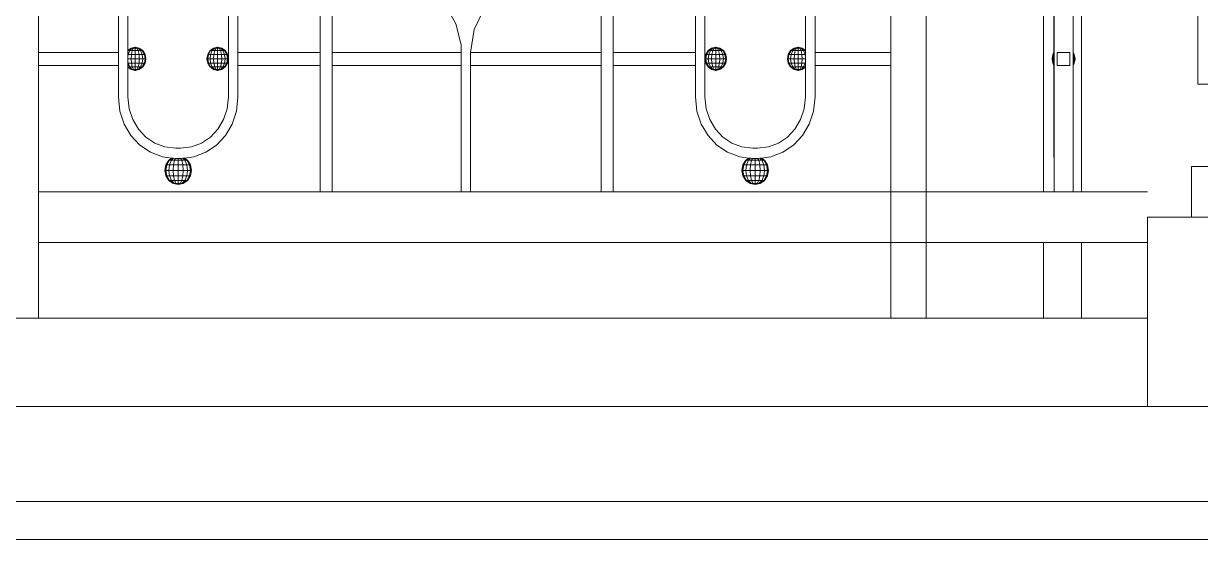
# Model space of a CAD drawing. Header units: millimetres. Extents: x 1832547 to 2001569, y -558009 to -417808.
# Drawn here: x 1953656 to 1954587, y -523749 to -523340 of the extents above; entities that cross this region are included whole.
import ezdxf

# ---------------------------------------------------------------- set-up
doc = ezdxf.new("R2010")
doc.units = ezdxf.units.MM
doc.header["$MEASUREMENT"] = 0
doc.linetypes.add('CENTER', pattern=[2, 1.25, -0.25, 0.25, -0.25])
for name, color, linetype, lineweight in [('CA.manh 08', 8, 'CONTINUOUS', 9), ('CA.thay 145', 145, 'CONTINUOUS', 18), ('CA.tim 67', 67, 'CENTER', 9), ('CA_manh 08', 8, 'CONTINUOUS', 9)]:
    doc.layers.add(name, color=color, linetype=linetype, lineweight=lineweight)

# ---------------------------------------------------------------- blocks, each defined once
blk = doc.blocks.new('f34t43')
at = {"layer": 'CA.manh 08'}
for p, q in [((1919634.85, -524832.65), (1919634.85, -525292.48)), ((1919784.85, -524832.65), (1919634.85, -524832.65)), ((1919634.85, -524832.65), (1919649.97, -524847.78)), ((1919769.85, -524847.65), (1919784.85, -524832.65)), ((1919784.85, -525292.48), (1919784.85, -524832.65)), ((1919649.97, -524847.78), (1919649.97, -525277.35)), ((1919769.73, -524847.78), (1919649.97, -524847.78)), ((1919769.73, -524847.78), (1919769.85, -524847.65)), ((1919769.73, -525277.35), (1919769.73, -524847.78)), ((1919769.85, -525277.48), (1919769.85, -524847.65)), ((1919634.85, -525292.48), (1919649.85, -525277.48)), ((1919649.85, -525277.48), (1919649.97, -525277.35)), ((1919649.85, -525277.48), (1919769.85, -525277.48)), ((1919649.97, -525277.35), (1919769.73, -525277.35)), ((1919769.85, -525277.48), (1919769.73, -525277.35)), ((1919784.85, -525292.48), (1919769.85, -525277.48)), ((1919634.85, -525292.48), (1919784.85, -525292.48))]:
    blk.add_line(p, q, dxfattribs=at)
at = {"layer": 'CA.thay 145'}
for p, q in [((1919494.85, -524712.65), (1919494.85, -524562.65)), ((1919914.85, -524562.65), (1919494.85, -524562.65)), ((1919914.85, -524712.65), (1919914.85, -524562.65)), ((1919494.85, -524712.65), (1919524.85, -524712.65)), ((1919524.85, -524752.65), (1919524.85, -524712.65)), ((1919524.85, -524712.65), (1919884.85, -524712.65)), ((1919884.85, -524752.65), (1919884.85, -524712.65)), ((1919884.85, -524712.65), (1919914.85, -524712.65)), ((1919524.85, -524752.65), (1919554.85, -524752.65)), ((1919554.85, -524752.65), (1919864.85, -524752.65)), ((1919554.85, -524817.65), (1919554.85, -524752.65)), ((1919864.85, -524817.65), (1919864.85, -524752.65)), ((1919864.85, -524752.65), (1919884.85, -524752.65)), ((1919544.85, -524817.65), (1919554.85, -524817.65)), ((1919544.85, -525307.48), (1919544.85, -524817.65)), ((1919554.85, -525307.48), (1919554.85, -524817.65)), ((1919619.85, -524817.65), (1919619.85, -525307.48)), ((1919799.85, -524817.65), (1919619.85, -524817.65)), ((1919799.85, -525307.48), (1919799.85, -524817.65)), ((1919874.85, -524817.65), (1919864.85, -524817.65)), ((1919864.85, -525307.48), (1919864.85, -524817.65)), ((1919874.85, -524817.65), (1919874.85, -525307.48)), ((1919544.85, -525307.48), (1919554.85, -525307.48)), ((1919554.85, -525372.65), (1919554.85, -525307.48)), ((1919619.85, -525307.48), (1919799.85, -525307.48)), ((1919864.85, -525372.65), (1919864.85, -525307.48)), ((1919874.85, -525307.48), (1919864.85, -525307.48)), ((1919554.85, -525372.65), (1919544.85, -525372.65)), ((1919544.85, -525412.65), (1919544.85, -525372.65)), ((1919554.85, -525372.65), (1919864.85, -525372.65)), ((1919879.85, -525372.65), (1919864.85, -525372.65)), ((1919879.85, -525412.65), (1919879.85, -525372.65)), ((1919544.85, -525412.65), (1919494.85, -525412.65)), ((1919494.85, -525562.65), (1919494.85, -525412.65)), ((1919544.85, -525412.65), (1919879.85, -525412.65)), ((1919914.85, -525412.65), (1919879.85, -525412.65)), ((1919914.85, -525562.65), (1919914.85, -525412.65)), ((1919494.85, -525562.65), (1919914.85, -525562.65))]:
    blk.add_line(p, q, dxfattribs=at)

msp = doc.modelspace()

# ---------------------------------------------------------------- linework, layer by layer
at = {"layer": 'CA.manh 08'}
for points in [[(1959499.03, -523718.59), (1948689.75, -523718.59)], [(1959469.03, -523748.68), (1948719.75, -523748.7)]]:
    msp.add_lwpolyline(points, dxfattribs=at)
at = {"layer": 'CA.thay 145'}
msp.add_lwpolyline([(1959414.03, -523643.6), (1948754.75, -523643.59)], dxfattribs=at)
at = {"layer": 'CA.tim 67', "ltscale": 500}
msp.add_lwpolyline([(1963746.8, -523643.59), (1949633.52, -523643.59)], dxfattribs=at)
at = {"layer": 'CA_manh 08'}
for p, q in [((1954369.86, -522700.23), (1954369.86, -523573.59)), ((1954462.75, -522740.23), (1954462.75, -523473.59)), ((1954492.75, -522740.23), (1954492.75, -523473.59)), ((1953667.69, -522851.16), (1953667.69, -523363.43)), ((1953730.93, -523363.43), (1953730.93, -522851.16)), ((1953738.5, -522851.77), (1953738.5, -523361.66)), ((1953817.95, -523368.32), (1953817.95, -522852.13)), ((1953825.52, -522851.16), (1953825.52, -523363.43)), ((1953890.68, -523363.43), (1953890.68, -522851.16)), ((1953900.14, -522851.16), (1953900.14, -523363.43)), ((1954112.76, -523363.43), (1954112.76, -522851.16)), ((1954122.22, -522851.16), (1954122.22, -523363.43)), ((1954187.38, -523363.43), (1954187.38, -522851.16)), ((1954194.95, -522852.13), (1954194.95, -523368.32)), ((1954274.4, -523361.66), (1954274.4, -522851.77)), ((1954281.97, -522850.39), (1954281.97, -523363.43)), ((1954341.93, -523363.43), (1954341.93, -522850.39)), ((1954470.92, -523363.64), (1954470.92, -522849.79)), ((1954471.16, -523363.28), (1954471.16, -522850.15)), ((1954486.16, -522849.92), (1954486.16, -523363.52)), ((1953989.78, -523325.88), (1953997.84, -523340.5)), ((1954012.4, -523344.98), (1954019.98, -523329.19)), ((1953997.84, -523340.5), (1954001.99, -523357.12)), ((1954009.56, -523363.29), (1954012.4, -523344.98)), ((1954001.99, -523357.12), (1954001.99, -523363.43)), ((1953730.93, -523363.43), (1953667.69, -523363.43)), ((1953667.69, -523373.59), (1953667.69, -523363.43)), ((1953730.93, -523363.43), (1953730.93, -523373.59)), ((1953738.5, -523361.66), (1953741, -523359.87)), ((1953738.5, -523361.85), (1953738.5, -523361.66)), ((1953738.69, -523361.85), (1953738.5, -523361.85)), ((1953738.5, -523362.19), (1953738.69, -523361.85)), ((1953738.5, -523362.19), (1953738.5, -523361.85)), ((1953738.5, -523363.43), (1953738.5, -523362.19)), ((1953739.18, -523363.43), (1953738.5, -523363.43)), ((1953738.5, -523364.82), (1953738.5, -523363.43)), ((1953738.69, -523364.82), (1953738.5, -523364.82)), ((1953738.5, -523366.29), (1953738.69, -523364.82)), ((1953738.5, -523366.29), (1953738.5, -523364.82)), ((1953738.5, -523368.32), (1953738.5, -523366.29)), ((1953738.69, -523361.85), (1953741.24, -523359.87)), ((1953740, -523361.85), (1953738.69, -523361.85)), ((1953738.69, -523364.82), (1953740, -523361.85)), ((1953741.24, -523364.82), (1953738.69, -523364.82)), ((1953740, -523361.85), (1953741.95, -523359.87)), ((1953741.95, -523361.85), (1953740, -523361.85)), ((1953741, -523359.87), (1953744.25, -523359.17)), ((1953741.24, -523359.87), (1953741, -523359.87)), ((1953741, -523368.32), (1953741.24, -523364.82)), ((1953741.24, -523359.87), (1953744.25, -523359.17)), ((1953741.95, -523359.87), (1953741.24, -523359.87)), ((1953741.24, -523364.82), (1953741.95, -523361.85)), ((1953744.25, -523364.82), (1953741.24, -523364.82)), ((1953741.95, -523359.87), (1953744.25, -523359.17)), ((1953743.01, -523359.87), (1953741.95, -523359.87)), ((1953741.95, -523361.85), (1953743.01, -523359.87)), ((1953744.25, -523361.85), (1953741.95, -523361.85)), ((1953743.01, -523359.87), (1953744.25, -523359.17)), ((1953744.25, -523359.87), (1953743.01, -523359.87)), ((1953744.25, -523359.17), (1953744.25, -523359.87)), ((1953745.5, -523359.87), (1953744.25, -523359.17)), ((1953747.51, -523359.87), (1953744.25, -523359.17)), ((1953747.26, -523359.87), (1953744.25, -523359.17)), ((1953746.56, -523359.87), (1953744.25, -523359.17)), ((1953744.25, -523359.87), (1953745.5, -523359.87)), ((1953744.25, -523359.87), (1953744.25, -523361.85)), ((1953746.56, -523361.85), (1953744.25, -523361.85)), ((1953744.25, -523361.85), (1953744.25, -523364.82)), ((1953747.26, -523364.82), (1953744.25, -523364.82)), ((1953744.25, -523364.82), (1953744.25, -523368.32)), ((1953746.56, -523359.87), (1953745.5, -523359.87)), ((1953746.56, -523361.85), (1953745.5, -523359.87)), ((1953747.26, -523359.87), (1953746.56, -523359.87)), ((1953748.51, -523361.85), (1953746.56, -523359.87)), ((1953748.51, -523361.85), (1953746.56, -523361.85)), ((1953747.26, -523364.82), (1953746.56, -523361.85)), ((1953747.51, -523359.87), (1953747.26, -523359.87)), ((1953749.81, -523361.85), (1953747.26, -523359.87)), ((1953749.81, -523364.82), (1953747.26, -523364.82)), ((1953747.51, -523368.32), (1953747.26, -523364.82)), ((1953750.27, -523361.85), (1953747.51, -523359.87)), ((1953749.81, -523361.85), (1953748.51, -523361.85)), ((1953749.81, -523364.82), (1953748.51, -523361.85)), ((1953749.81, -523361.85), (1953750.27, -523361.85)), ((1953751.52, -523364.82), (1953749.81, -523361.85)), ((1953751.52, -523364.82), (1953749.81, -523364.82)), ((1953750.27, -523368.32), (1953749.81, -523364.82)), ((1953752.12, -523364.82), (1953750.27, -523361.85)), ((1953752.12, -523364.82), (1953751.52, -523364.82)), ((1953752.12, -523368.32), (1953751.52, -523364.82)), ((1953752.77, -523368.32), (1953752.12, -523364.82)), ((1953800.93, -523368.32), (1953801.57, -523364.82)), ((1953801.57, -523364.82), (1953803.42, -523361.85)), ((1953802.17, -523364.82), (1953801.57, -523364.82)), ((1953801.57, -523368.32), (1953802.17, -523364.82)), ((1953802.17, -523364.82), (1953803.88, -523361.85)), ((1953803.88, -523364.82), (1953802.17, -523364.82)), ((1953803.42, -523361.85), (1953806.18, -523359.87)), ((1953803.88, -523361.85), (1953803.42, -523361.85)), ((1953803.42, -523368.32), (1953803.88, -523364.82)), ((1953803.88, -523361.85), (1953806.43, -523359.87)), ((1953805.18, -523361.85), (1953803.88, -523361.85)), ((1953803.88, -523364.82), (1953805.18, -523361.85)), ((1953806.43, -523364.82), (1953803.88, -523364.82)), ((1953805.18, -523361.85), (1953807.13, -523359.87)), ((1953807.13, -523361.85), (1953805.18, -523361.85)), ((1953806.18, -523359.87), (1953809.44, -523359.17)), ((1953806.43, -523359.87), (1953806.18, -523359.87)), ((1953806.18, -523368.32), (1953806.43, -523364.82)), ((1953806.43, -523359.87), (1953809.44, -523359.17)), ((1953807.13, -523359.87), (1953806.43, -523359.87)), ((1953806.43, -523364.82), (1953807.13, -523361.85)), ((1953809.44, -523364.82), (1953806.43, -523364.82)), ((1953807.13, -523359.87), (1953809.44, -523359.17)), ((1953808.19, -523359.87), (1953807.13, -523359.87)), ((1953807.13, -523361.85), (1953808.19, -523359.87)), ((1953809.44, -523361.85), (1953807.13, -523361.85)), ((1953808.19, -523359.87), (1953809.44, -523359.17)), ((1953809.44, -523359.87), (1953808.19, -523359.87)), ((1953809.44, -523359.17), (1953809.44, -523359.87)), ((1953810.68, -523359.87), (1953809.44, -523359.17)), ((1953812.7, -523359.87), (1953809.44, -523359.17)), ((1953812.45, -523359.87), (1953809.44, -523359.17)), ((1953811.74, -523359.87), (1953809.44, -523359.17)), ((1953809.44, -523359.87), (1953810.68, -523359.87)), ((1953809.44, -523359.87), (1953809.44, -523361.85)), ((1953811.74, -523361.85), (1953809.44, -523361.85)), ((1953809.44, -523361.85), (1953809.44, -523364.82)), ((1953812.45, -523364.82), (1953809.44, -523364.82)), ((1953809.44, -523364.82), (1953809.44, -523368.32)), ((1953811.74, -523359.87), (1953810.68, -523359.87)), ((1953811.74, -523361.85), (1953810.68, -523359.87)), ((1953812.45, -523359.87), (1953811.74, -523359.87)), ((1953813.69, -523361.85), (1953811.74, -523359.87)), ((1953813.69, -523361.85), (1953811.74, -523361.85)), ((1953812.45, -523364.82), (1953811.74, -523361.85)), ((1953812.7, -523359.87), (1953812.45, -523359.87)), ((1953815, -523361.85), (1953812.45, -523359.87)), ((1953815, -523364.82), (1953812.45, -523364.82)), ((1953812.7, -523368.32), (1953812.45, -523364.82)), ((1953815.46, -523361.85), (1953812.7, -523359.87)), ((1953815, -523361.85), (1953813.69, -523361.85)), ((1953815, -523364.82), (1953813.69, -523361.85)), ((1953815, -523361.85), (1953815.46, -523361.85)), ((1953816.7, -523364.82), (1953815, -523361.85)), ((1953816.7, -523364.82), (1953815, -523364.82)), ((1953815.46, -523368.32), (1953815, -523364.82)), ((1953817.3, -523364.82), (1953815.46, -523361.85)), ((1953817.3, -523364.82), (1953816.7, -523364.82)), ((1953817.3, -523368.32), (1953816.7, -523364.82)), ((1953817.95, -523368.32), (1953817.3, -523364.82)), ((1953890.68, -523363.43), (1953825.52, -523363.43)), ((1953825.52, -523363.43), (1953825.52, -523373.59)), ((1953890.68, -523363.43), (1953890.68, -523373.59)), ((1954001.99, -523363.43), (1953900.14, -523363.43)), ((1953900.14, -523373.59), (1953900.14, -523363.43)), ((1954001.99, -523363.43), (1954001.99, -523373.59)), ((1954009.56, -523363.29), (1954009.56, -523363.43)), ((1954112.76, -523363.43), (1954009.56, -523363.43)), ((1954009.56, -523373.59), (1954009.56, -523363.43)), ((1954112.76, -523373.59), (1954112.76, -523363.43)), ((1954187.38, -523363.43), (1954122.22, -523363.43)), ((1954122.22, -523363.43), (1954122.22, -523373.59)), ((1954187.38, -523373.59), (1954187.38, -523363.43)), ((1954194.95, -523368.32), (1954195.6, -523364.82)), ((1954195.6, -523364.82), (1954197.44, -523361.85)), ((1954195.6, -523364.82), (1954196.2, -523364.82)), ((1954195.6, -523368.32), (1954196.2, -523364.82)), ((1954196.2, -523364.82), (1954197.9, -523361.85)), ((1954196.2, -523364.82), (1954197.9, -523364.82)), ((1954197.44, -523361.85), (1954200.2, -523359.87)), ((1954197.44, -523361.85), (1954197.9, -523361.85)), ((1954197.44, -523368.32), (1954197.9, -523364.82)), ((1954197.9, -523361.85), (1954200.45, -523359.87)), ((1954197.9, -523361.85), (1954199.2, -523361.85)), ((1954197.9, -523364.82), (1954199.2, -523361.85)), ((1954197.9, -523364.82), (1954200.45, -523364.82)), ((1954199.2, -523361.85), (1954201.16, -523359.87)), ((1954199.2, -523361.85), (1954201.16, -523361.85)), ((1954200.2, -523359.87), (1954203.46, -523359.17)), ((1954200.45, -523359.87), (1954200.2, -523359.87)), ((1954200.2, -523368.32), (1954200.45, -523364.82)), ((1954200.45, -523359.87), (1954203.46, -523359.17)), ((1954200.45, -523359.87), (1954201.16, -523359.87)), ((1954200.45, -523364.82), (1954201.16, -523361.85)), ((1954200.45, -523364.82), (1954203.46, -523364.82)), ((1954201.16, -523359.87), (1954203.46, -523359.17)), ((1954201.16, -523359.87), (1954202.21, -523359.87)), ((1954201.16, -523361.85), (1954202.21, -523359.87)), ((1954201.16, -523361.85), (1954203.46, -523361.85)), ((1954202.21, -523359.87), (1954203.46, -523359.17)), ((1954202.21, -523359.87), (1954203.46, -523359.87)), ((1954203.46, -523359.17), (1954203.46, -523359.87)), ((1954204.71, -523359.87), (1954203.46, -523359.17)), ((1954205.76, -523359.87), (1954203.46, -523359.17)), ((1954206.47, -523359.87), (1954203.46, -523359.17)), ((1954206.72, -523359.87), (1954203.46, -523359.17)), ((1954203.46, -523359.87), (1954204.71, -523359.87)), ((1954203.46, -523359.87), (1954203.46, -523361.85)), ((1954203.46, -523361.85), (1954205.76, -523361.85)), ((1954203.46, -523361.85), (1954203.46, -523364.82)), ((1954203.46, -523364.82), (1954206.47, -523364.82)), ((1954203.46, -523364.82), (1954203.46, -523368.32)), ((1954204.71, -523359.87), (1954205.76, -523359.87)), ((1954205.76, -523361.85), (1954204.71, -523359.87)), ((1954205.76, -523359.87), (1954206.47, -523359.87)), ((1954207.72, -523361.85), (1954205.76, -523359.87)), ((1954205.76, -523361.85), (1954207.72, -523361.85)), ((1954206.47, -523364.82), (1954205.76, -523361.85)), ((1954206.47, -523359.87), (1954206.72, -523359.87)), ((1954209.02, -523361.85), (1954206.47, -523359.87)), ((1954206.47, -523364.82), (1954209.02, -523364.82)), ((1954206.72, -523368.32), (1954206.47, -523364.82)), ((1954209.48, -523361.85), (1954206.72, -523359.87)), ((1954207.72, -523361.85), (1954209.02, -523361.85)), ((1954209.02, -523364.82), (1954207.72, -523361.85)), ((1954209.02, -523361.85), (1954209.48, -523361.85)), ((1954210.73, -523364.82), (1954209.02, -523361.85)), ((1954209.02, -523364.82), (1954210.73, -523364.82)), ((1954209.48, -523368.32), (1954209.02, -523364.82)), ((1954211.33, -523364.82), (1954209.48, -523361.85)), ((1954210.73, -523364.82), (1954211.33, -523364.82)), ((1954211.33, -523368.32), (1954210.73, -523364.82)), ((1954211.97, -523368.32), (1954211.33, -523364.82)), ((1954260.13, -523368.32), (1954260.78, -523364.82)), ((1954260.78, -523364.82), (1954262.63, -523361.85)), ((1954260.78, -523364.82), (1954261.38, -523364.82)), ((1954260.78, -523368.32), (1954261.38, -523364.82)), ((1954261.38, -523364.82), (1954263.08, -523361.85)), ((1954261.38, -523364.82), (1954263.08, -523364.82)), ((1954262.63, -523361.85), (1954265.39, -523359.87)), ((1954262.63, -523361.85), (1954263.08, -523361.85)), ((1954262.63, -523368.32), (1954263.08, -523364.82)), ((1954263.08, -523361.85), (1954265.64, -523359.87)), ((1954263.08, -523361.85), (1954264.39, -523361.85)), ((1954263.08, -523364.82), (1954264.39, -523361.85)), ((1954263.08, -523364.82), (1954265.64, -523364.82)), ((1954264.39, -523361.85), (1954266.34, -523359.87)), ((1954264.39, -523361.85), (1954266.34, -523361.85)), ((1954265.39, -523359.87), (1954268.65, -523359.17)), ((1954265.64, -523359.87), (1954265.39, -523359.87)), ((1954265.39, -523368.32), (1954265.64, -523364.82)), ((1954265.64, -523359.87), (1954268.65, -523359.17)), ((1954265.64, -523359.87), (1954266.34, -523359.87)), ((1954265.64, -523364.82), (1954266.34, -523361.85)), ((1954265.64, -523364.82), (1954268.65, -523364.82)), ((1954266.34, -523359.87), (1954268.65, -523359.17)), ((1954266.34, -523359.87), (1954267.4, -523359.87)), ((1954266.34, -523361.85), (1954267.4, -523359.87)), ((1954266.34, -523361.85), (1954268.65, -523361.85)), ((1954267.4, -523359.87), (1954268.65, -523359.17)), ((1954267.4, -523359.87), (1954268.65, -523359.87)), ((1954268.65, -523359.17), (1954268.65, -523359.87)), ((1954269.89, -523359.87), (1954268.65, -523359.17)), ((1954270.95, -523359.87), (1954268.65, -523359.17)), ((1954271.66, -523359.87), (1954268.65, -523359.17)), ((1954271.9, -523359.87), (1954268.65, -523359.17)), ((1954268.65, -523359.87), (1954269.89, -523359.87)), ((1954268.65, -523359.87), (1954268.65, -523361.85)), ((1954268.65, -523361.85), (1954270.95, -523361.85)), ((1954268.65, -523361.85), (1954268.65, -523364.82)), ((1954268.65, -523364.82), (1954271.66, -523364.82)), ((1954268.65, -523364.82), (1954268.65, -523368.32)), ((1954269.89, -523359.87), (1954270.95, -523359.87)), ((1954270.95, -523361.85), (1954269.89, -523359.87)), ((1954270.95, -523359.87), (1954271.66, -523359.87)), ((1954272.9, -523361.85), (1954270.95, -523359.87)), ((1954270.95, -523361.85), (1954272.9, -523361.85)), ((1954271.66, -523364.82), (1954270.95, -523361.85)), ((1954271.66, -523359.87), (1954271.9, -523359.87)), ((1954274.21, -523361.85), (1954271.66, -523359.87)), ((1954271.66, -523364.82), (1954274.21, -523364.82)), ((1954271.9, -523368.32), (1954271.66, -523364.82)), ((1954274.4, -523361.66), (1954271.9, -523359.87)), ((1954272.9, -523361.85), (1954274.21, -523361.85)), ((1954274.21, -523364.82), (1954272.9, -523361.85)), ((1954274.21, -523361.85), (1954274.4, -523361.85)), ((1954274.4, -523362.19), (1954274.21, -523361.85)), ((1954274.21, -523364.82), (1954274.4, -523364.82)), ((1954274.4, -523366.29), (1954274.21, -523364.82)), ((1954274.4, -523361.85), (1954274.4, -523361.66)), ((1954274.4, -523362.19), (1954274.4, -523361.85)), ((1954274.4, -523364.82), (1954274.4, -523362.19)), ((1954274.4, -523366.29), (1954274.4, -523364.82)), ((1954274.4, -523368.32), (1954274.4, -523366.29)), ((1954341.93, -523363.43), (1954281.97, -523363.43)), ((1954281.97, -523363.43), (1954281.97, -523373.59)), ((1954341.93, -523373.59), (1954341.93, -523363.43)), ((1954470.13, -523364.82), (1954469.44, -523368.32)), ((1954470.92, -523363.64), (1954470.13, -523364.82)), ((1954470.13, -523364.82), (1954470.78, -523364.82)), ((1954470.13, -523368.32), (1954470.78, -523364.82)), ((1954470.78, -523364.82), (1954470.92, -523364.59)), ((1954470.78, -523364.82), (1954470.92, -523364.82)), ((1954471.16, -523363.28), (1954470.92, -523363.64)), ((1954470.92, -523364.59), (1954470.92, -523363.64)), ((1954470.92, -523364.59), (1954471.16, -523364.2)), ((1954470.92, -523364.82), (1954470.92, -523364.59)), ((1954470.92, -523364.82), (1954471.16, -523364.82)), ((1954470.92, -523368.32), (1954470.92, -523364.82)), ((1954471.16, -523364.2), (1954471.16, -523363.28)), ((1954471.16, -523364.82), (1954471.16, -523364.2)), ((1954471.16, -523368.32), (1954471.16, -523364.82)), ((1954473.62, -523373.59), (1954473.62, -523363.43)), ((1954473.62, -523363.43), (1954483.62, -523363.43)), ((1954483.62, -523363.43), (1954483.62, -523373.59)), ((1954487.03, -523364.82), (1954486.16, -523363.52)), ((1954486.16, -523363.52), (1954486.16, -523364.45)), ((1954486.39, -523364.82), (1954486.16, -523364.45)), ((1954486.16, -523364.45), (1954486.16, -523364.82)), ((1954486.16, -523364.82), (1954486.39, -523364.82)), ((1954486.16, -523364.82), (1954486.16, -523368.32)), ((1954486.39, -523364.82), (1954487.03, -523364.82)), ((1954487.03, -523368.32), (1954486.39, -523364.82)), ((1954487.73, -523368.32), (1954487.03, -523364.82)), ((1953667.69, -523373.59), (1953667.69, -523473.59)), ((1953667.69, -523373.59), (1953730.93, -523373.59)), ((1953730.93, -523398.49), (1953730.93, -523373.59)), ((1953741, -523368.32), (1953738.5, -523368.32)), ((1953738.5, -523370.35), (1953738.5, -523368.32)), ((1953738.69, -523371.82), (1953738.5, -523370.35)), ((1953738.5, -523371.82), (1953738.5, -523370.35)), ((1953738.69, -523371.82), (1953738.5, -523371.82)), ((1953738.5, -523373.59), (1953738.5, -523371.82)), ((1953738.5, -523373.59), (1953739.46, -523373.59)), ((1953738.5, -523374.45), (1953738.5, -523373.59)), ((1953738.69, -523374.78), (1953738.5, -523374.45)), ((1953738.5, -523374.78), (1953738.5, -523374.45)), ((1953738.69, -523374.78), (1953738.5, -523374.78)), ((1953738.5, -523374.97), (1953738.5, -523374.78)), ((1953738.5, -523374.97), (1953738.5, -523398.46)), ((1953741, -523376.77), (1953738.5, -523374.97)), ((1953741.24, -523371.82), (1953738.69, -523371.82)), ((1953739.46, -523373.59), (1953738.69, -523371.82)), ((1953740, -523374.78), (1953738.69, -523374.78)), ((1953741.24, -523376.77), (1953738.69, -523374.78)), ((1953740, -523374.78), (1953739.46, -523373.59)), ((1953741.95, -523374.78), (1953740, -523374.78)), ((1953741.95, -523376.77), (1953740, -523374.78)), ((1953744.25, -523368.32), (1953741, -523368.32)), ((1953741.24, -523371.82), (1953741, -523368.32)), ((1953744.25, -523371.82), (1953741.24, -523371.82)), ((1953741.95, -523374.78), (1953741.24, -523371.82)), ((1953744.25, -523374.78), (1953741.95, -523374.78)), ((1953743.01, -523376.77), (1953741.95, -523374.78)), ((1953747.51, -523368.32), (1953744.25, -523368.32)), ((1953744.25, -523368.32), (1953744.25, -523371.82)), ((1953747.26, -523371.82), (1953744.25, -523371.82)), ((1953744.25, -523371.82), (1953744.25, -523374.78)), ((1953746.56, -523374.78), (1953744.25, -523374.78)), ((1953744.25, -523374.78), (1953744.25, -523376.77)), ((1953745.5, -523376.77), (1953746.56, -523374.78)), ((1953746.56, -523374.78), (1953747.26, -523371.82)), ((1953748.51, -523374.78), (1953746.56, -523374.78)), ((1953746.56, -523376.77), (1953748.51, -523374.78)), ((1953747.26, -523371.82), (1953747.51, -523368.32)), ((1953749.81, -523371.82), (1953747.26, -523371.82)), ((1953747.26, -523376.77), (1953749.81, -523374.78)), ((1953750.27, -523368.32), (1953747.51, -523368.32)), ((1953747.51, -523376.77), (1953750.27, -523374.78)), ((1953748.51, -523374.78), (1953749.81, -523371.82)), ((1953749.81, -523374.78), (1953748.51, -523374.78)), ((1953749.81, -523371.82), (1953750.27, -523368.32)), ((1953751.52, -523371.82), (1953749.81, -523371.82)), ((1953749.81, -523374.78), (1953751.52, -523371.82)), ((1953750.27, -523374.78), (1953749.81, -523374.78)), ((1953752.12, -523368.32), (1953750.27, -523368.32)), ((1953750.27, -523374.78), (1953752.12, -523371.82)), ((1953751.52, -523371.82), (1953752.12, -523368.32)), ((1953752.12, -523371.82), (1953751.52, -523371.82)), ((1953752.77, -523368.32), (1953752.12, -523368.32)), ((1953752.12, -523371.82), (1953752.77, -523368.32)), ((1953801.57, -523368.32), (1953800.93, -523368.32)), ((1953801.57, -523371.82), (1953800.93, -523368.32)), ((1953803.42, -523368.32), (1953801.57, -523368.32)), ((1953802.17, -523371.82), (1953801.57, -523368.32)), ((1953802.17, -523371.82), (1953801.57, -523371.82)), ((1953803.42, -523374.78), (1953801.57, -523371.82)), ((1953803.88, -523371.82), (1953802.17, -523371.82)), ((1953803.88, -523374.78), (1953802.17, -523371.82)), ((1953806.18, -523368.32), (1953803.42, -523368.32)), ((1953803.88, -523371.82), (1953803.42, -523368.32)), ((1953803.88, -523374.78), (1953803.42, -523374.78)), ((1953806.18, -523376.77), (1953803.42, -523374.78)), ((1953806.43, -523371.82), (1953803.88, -523371.82)), ((1953805.18, -523374.78), (1953803.88, -523371.82)), ((1953805.18, -523374.78), (1953803.88, -523374.78)), ((1953806.43, -523376.77), (1953803.88, -523374.78)), ((1953807.13, -523374.78), (1953805.18, -523374.78)), ((1953807.13, -523376.77), (1953805.18, -523374.78)), ((1953809.44, -523368.32), (1953806.18, -523368.32)), ((1953806.43, -523371.82), (1953806.18, -523368.32)), ((1953809.44, -523371.82), (1953806.43, -523371.82)), ((1953807.13, -523374.78), (1953806.43, -523371.82)), ((1953809.44, -523374.78), (1953807.13, -523374.78)), ((1953808.19, -523376.77), (1953807.13, -523374.78)), ((1953812.7, -523368.32), (1953809.44, -523368.32)), ((1953809.44, -523368.32), (1953809.44, -523371.82)), ((1953812.45, -523371.82), (1953809.44, -523371.82)), ((1953809.44, -523371.82), (1953809.44, -523374.78)), ((1953811.74, -523374.78), (1953809.44, -523374.78)), ((1953809.44, -523374.78), (1953809.44, -523376.77)), ((1953810.68, -523376.77), (1953811.74, -523374.78)), ((1953811.74, -523374.78), (1953812.45, -523371.82)), ((1953813.69, -523374.78), (1953811.74, -523374.78)), ((1953811.74, -523376.77), (1953813.69, -523374.78)), ((1953812.45, -523371.82), (1953812.7, -523368.32)), ((1953815, -523371.82), (1953812.45, -523371.82)), ((1953812.45, -523376.77), (1953815, -523374.78)), ((1953815.46, -523368.32), (1953812.7, -523368.32)), ((1953812.7, -523376.77), (1953815.46, -523374.78)), ((1953813.69, -523374.78), (1953815, -523371.82)), ((1953815, -523374.78), (1953813.69, -523374.78)), ((1953815, -523371.82), (1953815.46, -523368.32)), ((1953816.7, -523371.82), (1953815, -523371.82)), ((1953815, -523374.78), (1953816.7, -523371.82)), ((1953815.46, -523374.78), (1953815, -523374.78)), ((1953817.3, -523368.32), (1953815.46, -523368.32)), ((1953815.46, -523374.78), (1953817.3, -523371.82)), ((1953816.7, -523371.82), (1953817.3, -523368.32)), ((1953817.3, -523371.82), (1953816.7, -523371.82)), ((1953817.95, -523368.32), (1953817.3, -523368.32)), ((1953817.3, -523371.82), (1953817.95, -523368.32)), ((1953817.95, -523368.32), (1953817.95, -523398.46)), ((1953825.52, -523373.59), (1953825.52, -523398.49)), ((1953825.52, -523373.59), (1953890.68, -523373.59)), ((1953890.68, -523473.59), (1953890.68, -523373.59)), ((1953900.14, -523373.59), (1953900.14, -523473.59)), ((1953900.14, -523373.59), (1954001.99, -523373.59)), ((1954001.99, -523473.59), (1954001.99, -523373.59)), ((1954009.56, -523373.59), (1954009.56, -523473.59)), ((1954009.56, -523373.59), (1954112.76, -523373.59)), ((1954112.76, -523473.59), (1954112.76, -523373.59)), ((1954122.22, -523373.59), (1954187.38, -523373.59)), ((1954122.22, -523373.59), (1954122.22, -523473.59)), ((1954187.38, -523398.49), (1954187.38, -523373.59)), ((1954194.95, -523368.32), (1954195.6, -523368.32)), ((1954195.6, -523371.82), (1954194.95, -523368.32)), ((1954194.95, -523368.32), (1954194.95, -523398.46)), ((1954195.6, -523368.32), (1954197.44, -523368.32)), ((1954196.2, -523371.82), (1954195.6, -523368.32)), ((1954195.6, -523371.82), (1954196.2, -523371.82)), ((1954197.44, -523374.78), (1954195.6, -523371.82)), ((1954196.2, -523371.82), (1954197.9, -523371.82)), ((1954197.9, -523374.78), (1954196.2, -523371.82)), ((1954197.44, -523368.32), (1954200.2, -523368.32)), ((1954197.9, -523371.82), (1954197.44, -523368.32)), ((1954197.9, -523374.78), (1954197.44, -523374.78)), ((1954200.2, -523376.77), (1954197.44, -523374.78)), ((1954197.9, -523371.82), (1954200.45, -523371.82)), ((1954199.2, -523374.78), (1954197.9, -523371.82)), ((1954197.9, -523374.78), (1954199.2, -523374.78)), ((1954200.45, -523376.77), (1954197.9, -523374.78)), ((1954199.2, -523374.78), (1954201.16, -523374.78)), ((1954201.16, -523376.77), (1954199.2, -523374.78)), ((1954200.2, -523368.32), (1954203.46, -523368.32)), ((1954200.45, -523371.82), (1954200.2, -523368.32)), ((1954200.45, -523371.82), (1954203.46, -523371.82)), ((1954201.16, -523374.78), (1954200.45, -523371.82)), ((1954201.16, -523374.78), (1954203.46, -523374.78)), ((1954202.21, -523376.77), (1954201.16, -523374.78)), ((1954203.46, -523368.32), (1954206.72, -523368.32)), ((1954203.46, -523368.32), (1954203.46, -523371.82)), ((1954203.46, -523371.82), (1954206.47, -523371.82)), ((1954203.46, -523371.82), (1954203.46, -523374.78)), ((1954203.46, -523374.78), (1954205.76, -523374.78)), ((1954203.46, -523374.78), (1954203.46, -523376.77)), ((1954204.71, -523376.77), (1954205.76, -523374.78)), ((1954205.76, -523374.78), (1954206.47, -523371.82)), ((1954205.76, -523374.78), (1954207.72, -523374.78)), ((1954205.76, -523376.77), (1954207.72, -523374.78)), ((1954206.47, -523371.82), (1954206.72, -523368.32)), ((1954206.47, -523371.82), (1954209.02, -523371.82)), ((1954206.47, -523376.77), (1954209.02, -523374.78)), ((1954206.72, -523368.32), (1954209.48, -523368.32)), ((1954206.72, -523376.77), (1954209.48, -523374.78)), ((1954207.72, -523374.78), (1954209.02, -523371.82)), ((1954207.72, -523374.78), (1954209.02, -523374.78)), ((1954209.02, -523371.82), (1954209.48, -523368.32)), ((1954209.02, -523371.82), (1954210.73, -523371.82)), ((1954209.02, -523374.78), (1954210.73, -523371.82)), ((1954209.02, -523374.78), (1954209.48, -523374.78)), ((1954209.48, -523368.32), (1954211.33, -523368.32)), ((1954209.48, -523374.78), (1954211.33, -523371.82)), ((1954210.73, -523371.82), (1954211.33, -523368.32)), ((1954210.73, -523371.82), (1954211.33, -523371.82)), ((1954211.33, -523368.32), (1954211.97, -523368.32)), ((1954211.33, -523371.82), (1954211.97, -523368.32)), ((1954260.13, -523368.32), (1954260.78, -523368.32)), ((1954260.78, -523371.82), (1954260.13, -523368.32)), ((1954260.78, -523368.32), (1954262.63, -523368.32)), ((1954261.38, -523371.82), (1954260.78, -523368.32)), ((1954260.78, -523371.82), (1954261.38, -523371.82)), ((1954262.63, -523374.78), (1954260.78, -523371.82)), ((1954261.38, -523371.82), (1954263.08, -523371.82)), ((1954263.08, -523374.78), (1954261.38, -523371.82)), ((1954262.63, -523368.32), (1954265.39, -523368.32)), ((1954263.08, -523371.82), (1954262.63, -523368.32)), ((1954263.08, -523374.78), (1954262.63, -523374.78)), ((1954265.39, -523376.77), (1954262.63, -523374.78)), ((1954263.08, -523371.82), (1954265.64, -523371.82)), ((1954264.39, -523374.78), (1954263.08, -523371.82)), ((1954263.08, -523374.78), (1954264.39, -523374.78)), ((1954265.64, -523376.77), (1954263.08, -523374.78)), ((1954264.39, -523374.78), (1954266.34, -523374.78)), ((1954266.34, -523376.77), (1954264.39, -523374.78)), ((1954265.39, -523368.32), (1954268.65, -523368.32)), ((1954265.64, -523371.82), (1954265.39, -523368.32)), ((1954265.64, -523371.82), (1954268.65, -523371.82)), ((1954266.34, -523374.78), (1954265.64, -523371.82)), ((1954266.34, -523374.78), (1954268.65, -523374.78)), ((1954267.4, -523376.77), (1954266.34, -523374.78)), ((1954268.65, -523368.32), (1954271.9, -523368.32)), ((1954268.65, -523368.32), (1954268.65, -523371.82)), ((1954268.65, -523371.82), (1954271.66, -523371.82)), ((1954268.65, -523371.82), (1954268.65, -523374.78)), ((1954268.65, -523374.78), (1954270.95, -523374.78)), ((1954268.65, -523374.78), (1954268.65, -523376.77)), ((1954269.89, -523376.77), (1954270.95, -523374.78)), ((1954270.95, -523374.78), (1954271.66, -523371.82)), ((1954270.95, -523374.78), (1954272.9, -523374.78)), ((1954270.95, -523376.77), (1954272.9, -523374.78)), ((1954271.66, -523371.82), (1954271.9, -523368.32)), ((1954271.66, -523371.82), (1954274.21, -523371.82)), ((1954271.66, -523376.77), (1954274.21, -523374.78)), ((1954271.9, -523368.32), (1954274.4, -523368.32)), ((1954271.9, -523376.77), (1954274.4, -523374.97)), ((1954272.9, -523374.78), (1954274.21, -523371.82)), ((1954272.9, -523374.78), (1954274.21, -523374.78)), ((1954274.21, -523371.82), (1954274.4, -523370.35)), ((1954274.21, -523371.82), (1954274.4, -523371.82)), ((1954274.21, -523374.78), (1954274.4, -523374.45)), ((1954274.21, -523374.78), (1954274.4, -523374.78)), ((1954274.4, -523370.35), (1954274.4, -523368.32)), ((1954274.4, -523371.82), (1954274.4, -523370.35)), ((1954274.4, -523374.45), (1954274.4, -523371.82)), ((1954274.4, -523374.78), (1954274.4, -523374.45)), ((1954274.4, -523374.97), (1954274.4, -523374.78)), ((1954274.4, -523398.46), (1954274.4, -523374.97)), ((1954281.97, -523373.59), (1954341.93, -523373.59)), ((1954281.97, -523373.59), (1954281.97, -523398.49)), ((1954341.93, -523473.59), (1954341.93, -523373.59)), ((1954469.44, -523368.32), (1954470.13, -523368.32)), ((1954469.44, -523368.32), (1954470.13, -523371.82)), ((1954470.78, -523371.82), (1954470.13, -523368.32)), ((1954470.13, -523368.32), (1954470.92, -523368.32)), ((1954470.13, -523371.82), (1954470.78, -523371.82)), ((1954470.13, -523371.82), (1954470.92, -523373)), ((1954470.78, -523371.82), (1954470.92, -523371.82)), ((1954470.92, -523372.05), (1954470.78, -523371.82)), ((1954470.92, -523368.32), (1954471.16, -523368.32)), ((1954470.92, -523371.82), (1954470.92, -523368.32)), ((1954470.92, -523371.82), (1954471.16, -523371.82)), ((1954470.92, -523372.05), (1954470.92, -523371.82)), ((1954471.16, -523372.44), (1954470.92, -523372.05)), ((1954470.92, -523373), (1954470.92, -523372.05)), ((1954470.92, -523373), (1954471.16, -523373.36)), ((1954470.92, -523398.46), (1954470.92, -523373)), ((1954471.16, -523371.82), (1954471.16, -523368.32)), ((1954471.16, -523372.44), (1954471.16, -523371.82)), ((1954471.16, -523373.36), (1954471.16, -523372.44)), ((1954471.16, -523398.46), (1954471.16, -523373.36)), ((1954483.62, -523373.59), (1954473.62, -523373.59)), ((1954486.16, -523368.32), (1954487.03, -523368.32)), ((1954486.16, -523368.32), (1954486.16, -523371.82)), ((1954486.16, -523371.82), (1954486.39, -523371.82)), ((1954486.16, -523372.18), (1954486.39, -523371.82)), ((1954486.16, -523373.12), (1954487.03, -523371.82)), ((1954486.16, -523371.82), (1954486.16, -523372.18)), ((1954486.16, -523372.18), (1954486.16, -523373.12)), ((1954486.16, -523373.12), (1954486.16, -523473.59)), ((1954486.39, -523371.82), (1954487.03, -523368.32)), ((1954486.39, -523371.82), (1954487.03, -523371.82)), ((1954487.03, -523368.32), (1954487.73, -523368.32)), ((1954487.03, -523371.82), (1954487.73, -523368.32)), ((1953741.24, -523376.77), (1953741, -523376.77)), ((1953744.25, -523377.46), (1953741, -523376.77)), ((1953741.95, -523376.77), (1953741.24, -523376.77)), ((1953744.25, -523377.46), (1953741.24, -523376.77)), ((1953743.01, -523376.77), (1953741.95, -523376.77)), ((1953744.25, -523377.46), (1953741.95, -523376.77)), ((1953744.25, -523376.77), (1953743.01, -523376.77)), ((1953744.25, -523377.46), (1953743.01, -523376.77)), ((1953745.5, -523376.77), (1953744.25, -523376.77)), ((1953744.25, -523376.77), (1953744.25, -523377.46)), ((1953744.25, -523377.46), (1953747.51, -523376.77)), ((1953744.25, -523377.46), (1953747.26, -523376.77)), ((1953744.25, -523377.46), (1953746.56, -523376.77)), ((1953744.25, -523377.46), (1953745.5, -523376.77)), ((1953746.56, -523376.77), (1953745.5, -523376.77)), ((1953747.26, -523376.77), (1953746.56, -523376.77)), ((1953747.26, -523376.77), (1953747.51, -523376.77)), ((1953806.43, -523376.77), (1953806.18, -523376.77)), ((1953809.44, -523377.46), (1953806.18, -523376.77)), ((1953807.13, -523376.77), (1953806.43, -523376.77)), ((1953809.44, -523377.46), (1953806.43, -523376.77)), ((1953808.19, -523376.77), (1953807.13, -523376.77)), ((1953809.44, -523377.46), (1953807.13, -523376.77)), ((1953809.44, -523376.77), (1953808.19, -523376.77)), ((1953809.44, -523377.46), (1953808.19, -523376.77)), ((1953810.68, -523376.77), (1953809.44, -523376.77)), ((1953809.44, -523376.77), (1953809.44, -523377.46)), ((1953809.44, -523377.46), (1953812.7, -523376.77)), ((1953809.44, -523377.46), (1953812.45, -523376.77)), ((1953809.44, -523377.46), (1953811.74, -523376.77)), ((1953809.44, -523377.46), (1953810.68, -523376.77)), ((1953811.74, -523376.77), (1953810.68, -523376.77)), ((1953812.45, -523376.77), (1953811.74, -523376.77)), ((1953812.45, -523376.77), (1953812.7, -523376.77)), ((1954200.2, -523376.77), (1954200.45, -523376.77)), ((1954203.46, -523377.46), (1954200.2, -523376.77)), ((1954200.45, -523376.77), (1954201.16, -523376.77)), ((1954203.46, -523377.46), (1954200.45, -523376.77)), ((1954201.16, -523376.77), (1954202.21, -523376.77)), ((1954203.46, -523377.46), (1954201.16, -523376.77)), ((1954202.21, -523376.77), (1954203.46, -523376.77)), ((1954203.46, -523377.46), (1954202.21, -523376.77)), ((1954203.46, -523376.77), (1954204.71, -523376.77)), ((1954203.46, -523377.46), (1954204.71, -523376.77)), ((1954203.46, -523376.77), (1954203.46, -523377.46)), ((1954203.46, -523377.46), (1954205.76, -523376.77)), ((1954203.46, -523377.46), (1954206.47, -523376.77)), ((1954203.46, -523377.46), (1954206.72, -523376.77)), ((1954204.71, -523376.77), (1954205.76, -523376.77)), ((1954205.76, -523376.77), (1954206.47, -523376.77)), ((1954206.47, -523376.77), (1954206.72, -523376.77)), ((1954265.39, -523376.77), (1954265.64, -523376.77)), ((1954268.65, -523377.46), (1954265.39, -523376.77)), ((1954265.64, -523376.77), (1954266.34, -523376.77)), ((1954268.65, -523377.46), (1954265.64, -523376.77)), ((1954266.34, -523376.77), (1954267.4, -523376.77)), ((1954268.65, -523377.46), (1954266.34, -523376.77)), ((1954267.4, -523376.77), (1954268.65, -523376.77)), ((1954268.65, -523377.46), (1954267.4, -523376.77)), ((1954268.65, -523376.77), (1954269.89, -523376.77)), ((1954268.65, -523377.46), (1954269.89, -523376.77)), ((1954268.65, -523376.77), (1954268.65, -523377.46)), ((1954268.65, -523377.46), (1954270.95, -523376.77)), ((1954268.65, -523377.46), (1954271.66, -523376.77)), ((1954268.65, -523377.46), (1954271.9, -523376.77)), ((1954269.89, -523376.77), (1954270.95, -523376.77)), ((1954270.95, -523376.77), (1954271.66, -523376.77)), ((1954271.66, -523376.77), (1954271.9, -523376.77)), ((1953730.93, -523398.49), (1953732.13, -523409.67)), ((1953739.5, -523407.78), (1953738.5, -523398.46)), ((1953817.95, -523398.46), (1953816.95, -523407.78)), ((1953824.32, -523409.67), (1953825.52, -523398.49)), ((1954188.58, -523409.67), (1954187.38, -523398.49)), ((1954194.95, -523398.46), (1954195.95, -523407.78)), ((1954273.4, -523407.78), (1954274.4, -523398.46)), ((1954281.97, -523398.49), (1954280.77, -523409.67)), ((1954470.92, -523398.46), (1954471.16, -523398.46)), ((1954470.92, -523398.46), (1954470.92, -523398.49)), ((1954470.92, -523398.49), (1954471.16, -523398.49)), ((1954470.92, -523398.49), (1954470.92, -523407.78)), ((1954471.16, -523398.49), (1954471.16, -523398.46)), ((1954471.16, -523407.78), (1954471.16, -523398.49)), ((1953732.13, -523409.67), (1953735.55, -523419.93)), ((1953742.35, -523416.34), (1953739.5, -523407.78)), ((1953816.95, -523407.78), (1953814.1, -523416.34)), ((1953820.9, -523419.93), (1953824.32, -523409.67)), ((1954192, -523419.93), (1954188.58, -523409.67)), ((1954195.95, -523407.78), (1954198.8, -523416.34)), ((1954270.55, -523416.34), (1954273.4, -523407.78)), ((1954280.77, -523409.67), (1954277.35, -523419.93)), ((1954470.92, -523407.78), (1954471.16, -523407.78)), ((1954470.92, -523407.78), (1954470.92, -523409.67)), ((1954470.92, -523409.67), (1954471.16, -523409.67)), ((1954470.92, -523409.67), (1954470.92, -523416.34)), ((1954471.16, -523409.67), (1954471.16, -523407.78)), ((1954471.16, -523416.34), (1954471.16, -523409.67)), ((1953735.55, -523419.93), (1953740.91, -523428.99)), ((1953746.83, -523423.89), (1953742.35, -523416.34)), ((1953814.1, -523416.34), (1953809.63, -523423.89)), ((1953815.54, -523428.99), (1953820.9, -523419.93)), ((1954197.36, -523428.99), (1954192, -523419.93)), ((1954198.8, -523416.34), (1954203.27, -523423.89)), ((1954266.07, -523423.89), (1954270.55, -523416.34)), ((1954277.35, -523419.93), (1954271.99, -523428.99)), ((1954470.92, -523416.34), (1954471.16, -523416.34)), ((1954470.92, -523416.34), (1954470.92, -523419.93)), ((1954470.92, -523419.93), (1954471.16, -523419.93)), ((1954470.92, -523419.93), (1954470.92, -523423.89)), ((1954471.16, -523419.93), (1954471.16, -523416.34)), ((1954471.16, -523423.89), (1954471.16, -523419.93)), ((1953740.91, -523428.99), (1953747.95, -523436.54)), ((1953752.69, -523430.19), (1953746.83, -523423.89)), ((1953759.72, -523435), (1953752.69, -523430.19)), ((1953803.76, -523430.19), (1953796.73, -523435)), ((1953809.63, -523423.89), (1953803.76, -523430.19)), ((1953808.5, -523436.54), (1953815.54, -523428.99)), ((1954204.4, -523436.54), (1954197.36, -523428.99)), ((1954203.27, -523423.89), (1954209.14, -523430.19)), ((1954209.14, -523430.19), (1954216.17, -523435)), ((1954253.18, -523435), (1954260.21, -523430.19)), ((1954260.21, -523430.19), (1954266.07, -523423.89)), ((1954271.99, -523428.99), (1954264.95, -523436.54)), ((1954470.92, -523423.89), (1954471.16, -523423.89)), ((1954470.92, -523423.89), (1954470.92, -523428.99)), ((1954470.92, -523428.99), (1954471.16, -523428.99)), ((1954470.92, -523430.19), (1954470.92, -523428.99)), ((1954470.92, -523435), (1954470.92, -523430.19)), ((1954470.92, -523430.19), (1954471.16, -523430.19)), ((1954471.16, -523428.99), (1954471.16, -523423.89)), ((1954471.16, -523430.19), (1954471.16, -523428.99)), ((1954471.16, -523435), (1954471.16, -523430.19)), ((1953747.95, -523436.54), (1953756.38, -523442.3)), ((1953767.69, -523438.06), (1953759.72, -523435)), ((1953776.36, -523439.13), (1953767.69, -523438.06)), ((1953780.09, -523439.13), (1953776.36, -523439.13)), ((1953788.76, -523438.06), (1953780.09, -523439.13)), ((1953796.73, -523435), (1953788.76, -523438.06)), ((1953800.07, -523442.3), (1953808.5, -523436.54)), ((1954212.83, -523442.3), (1954204.4, -523436.54)), ((1954216.17, -523435), (1954224.14, -523438.06)), ((1954224.14, -523438.06), (1954232.81, -523439.13)), ((1954232.81, -523439.13), (1954236.54, -523439.13)), ((1954236.54, -523439.13), (1954245.21, -523438.06)), ((1954245.21, -523438.06), (1954253.18, -523435)), ((1954264.95, -523436.54), (1954256.52, -523442.3)), ((1954470.92, -523435), (1954471.16, -523435)), ((1954470.92, -523435), (1954470.92, -523436.54)), ((1954470.92, -523436.54), (1954471.16, -523436.54)), ((1954470.92, -523438.06), (1954470.92, -523436.54)), ((1954470.92, -523438.06), (1954471.16, -523438.06)), ((1954470.92, -523438.06), (1954470.92, -523442.3)), ((1954471.16, -523436.54), (1954471.16, -523435)), ((1954471.16, -523438.06), (1954471.16, -523436.54)), ((1954471.16, -523442.3), (1954471.16, -523438.06)), ((1953756.38, -523442.3), (1953765.93, -523445.97)), ((1953773.19, -523446.87), (1953765.93, -523445.97)), ((1953768.5, -523452.26), (1953770.78, -523448.6)), ((1953769.24, -523452.26), (1953771.35, -523448.6)), ((1953770.78, -523448.6), (1953773.19, -523446.87)), ((1953771.35, -523448.6), (1953770.78, -523448.6)), ((1953771.35, -523448.6), (1953773.52, -523446.91)), ((1953772.96, -523448.6), (1953771.35, -523448.6)), ((1953771.35, -523452.26), (1953772.96, -523448.6)), ((1953772.96, -523448.6), (1953774.5, -523447.03)), ((1953775.37, -523448.6), (1953772.96, -523448.6)), ((1953773.19, -523446.87), (1953773.52, -523446.91)), ((1953773.52, -523446.91), (1953774.5, -523447.03)), ((1953774.5, -523447.03), (1953776.1, -523447.23)), ((1953774.5, -523452.26), (1953775.37, -523448.6)), ((1953775.37, -523448.6), (1953776.1, -523447.23)), ((1953778.22, -523448.6), (1953775.37, -523448.6)), ((1953776.1, -523447.23), (1953776.33, -523447.26)), ((1953776.33, -523447.26), (1953778.22, -523447.26)), ((1953778.22, -523447.26), (1953778.22, -523448.6)), ((1953778.22, -523447.26), (1953780.12, -523447.26)), ((1953781.06, -523448.6), (1953778.22, -523448.6)), ((1953778.22, -523448.6), (1953778.22, -523452.26)), ((1953780.12, -523447.26), (1953780.34, -523447.23)), ((1953780.34, -523447.23), (1953781.94, -523447.04)), ((1953781.06, -523448.6), (1953780.34, -523447.23)), ((1953783.48, -523448.6), (1953781.06, -523448.6)), ((1953781.94, -523452.26), (1953781.06, -523448.6)), ((1953781.94, -523447.04), (1953782.92, -523446.91)), ((1953783.48, -523448.6), (1953781.94, -523447.04)), ((1953782.92, -523446.91), (1953783.25, -523446.87)), ((1953785.09, -523448.6), (1953782.92, -523446.91)), ((1953790.52, -523445.97), (1953783.25, -523446.87)), ((1953785.66, -523448.6), (1953783.25, -523446.87)), ((1953785.09, -523448.6), (1953783.48, -523448.6)), ((1953785.09, -523452.26), (1953783.48, -523448.6)), ((1953785.66, -523448.6), (1953785.09, -523448.6)), ((1953787.2, -523452.26), (1953785.09, -523448.6)), ((1953787.93, -523452.26), (1953785.66, -523448.6)), ((1953790.52, -523445.97), (1953800.07, -523442.3)), ((1954222.38, -523445.97), (1954212.83, -523442.3)), ((1954229.65, -523446.87), (1954222.38, -523445.97)), ((1954224.96, -523452.26), (1954227.24, -523448.6)), ((1954225.7, -523452.26), (1954227.81, -523448.6)), ((1954227.24, -523448.6), (1954229.65, -523446.87)), ((1954227.24, -523448.6), (1954227.81, -523448.6)), ((1954227.81, -523448.6), (1954229.98, -523446.91)), ((1954227.81, -523448.6), (1954229.42, -523448.6)), ((1954227.81, -523452.26), (1954229.42, -523448.6)), ((1954229.42, -523448.6), (1954230.96, -523447.04)), ((1954229.42, -523448.6), (1954231.83, -523448.6)), ((1954229.98, -523446.91), (1954229.65, -523446.87)), ((1954230.96, -523447.04), (1954229.98, -523446.91)), ((1954232.56, -523447.23), (1954230.96, -523447.04)), ((1954230.96, -523452.26), (1954231.83, -523448.6)), ((1954231.83, -523448.6), (1954232.56, -523447.23)), ((1954231.83, -523448.6), (1954234.68, -523448.6)), ((1954232.78, -523447.26), (1954232.56, -523447.23)), ((1954234.68, -523447.26), (1954232.78, -523447.26)), ((1954234.68, -523447.26), (1954234.68, -523448.6)), ((1954236.57, -523447.26), (1954234.68, -523447.26)), ((1954234.68, -523448.6), (1954237.52, -523448.6)), ((1954234.68, -523448.6), (1954234.68, -523452.26)), ((1954236.8, -523447.23), (1954236.57, -523447.26)), ((1954238.4, -523447.03), (1954236.8, -523447.23)), ((1954237.52, -523448.6), (1954236.8, -523447.23)), ((1954237.52, -523448.6), (1954239.94, -523448.6)), ((1954238.4, -523452.26), (1954237.52, -523448.6)), ((1954239.38, -523446.91), (1954238.4, -523447.03)), ((1954239.94, -523448.6), (1954238.4, -523447.03)), ((1954239.71, -523446.87), (1954239.38, -523446.91)), ((1954241.55, -523448.6), (1954239.38, -523446.91)), ((1954246.97, -523445.97), (1954239.71, -523446.87)), ((1954242.12, -523448.6), (1954239.71, -523446.87)), ((1954239.94, -523448.6), (1954241.55, -523448.6)), ((1954241.55, -523452.26), (1954239.94, -523448.6)), ((1954241.55, -523448.6), (1954242.12, -523448.6)), ((1954243.65, -523452.26), (1954241.55, -523448.6)), ((1954244.39, -523452.26), (1954242.12, -523448.6)), ((1954256.52, -523442.3), (1954246.97, -523445.97)), ((1954470.92, -523442.3), (1954471.16, -523442.3)), ((1954470.92, -523442.3), (1954470.92, -523445.97)), ((1954470.92, -523445.97), (1954471.16, -523445.97)), ((1954470.92, -523445.97), (1954470.92, -523446.23)), ((1954471.16, -523445.97), (1954471.16, -523442.3)), ((1954471.16, -523473.59), (1954471.16, -523445.97)), ((1953767.7, -523456.58), (1953768.5, -523452.26)), ((1953768.5, -523456.58), (1953767.7, -523456.58)), ((1953768.5, -523460.91), (1953767.7, -523456.58)), ((1953769.24, -523452.26), (1953768.5, -523452.26)), ((1953768.5, -523456.58), (1953769.24, -523452.26)), ((1953770.78, -523456.58), (1953768.5, -523456.58)), ((1953769.24, -523460.91), (1953768.5, -523456.58)), ((1953771.35, -523452.26), (1953769.24, -523452.26)), ((1953770.78, -523456.58), (1953771.35, -523452.26)), ((1953774.2, -523456.58), (1953770.78, -523456.58)), ((1953771.35, -523460.91), (1953770.78, -523456.58)), ((1953774.5, -523452.26), (1953771.35, -523452.26)), ((1953774.2, -523456.58), (1953774.5, -523452.26)), ((1953778.22, -523456.58), (1953774.2, -523456.58)), ((1953774.5, -523460.91), (1953774.2, -523456.58)), ((1953778.22, -523452.26), (1953774.5, -523452.26)), ((1953781.94, -523452.26), (1953778.22, -523452.26)), ((1953778.22, -523452.26), (1953778.22, -523456.58)), ((1953782.24, -523456.58), (1953778.22, -523456.58)), ((1953778.22, -523456.58), (1953778.22, -523460.91)), ((1953785.09, -523452.26), (1953781.94, -523452.26)), ((1953782.24, -523456.58), (1953781.94, -523452.26)), ((1953781.94, -523460.91), (1953782.24, -523456.58)), ((1953785.66, -523456.58), (1953782.24, -523456.58)), ((1953787.2, -523452.26), (1953785.09, -523452.26)), ((1953785.66, -523456.58), (1953785.09, -523452.26)), ((1953785.09, -523460.91), (1953785.66, -523456.58)), ((1953787.93, -523456.58), (1953785.66, -523456.58)), ((1953787.93, -523452.26), (1953787.2, -523452.26)), ((1953787.93, -523456.58), (1953787.2, -523452.26)), ((1953787.2, -523460.91), (1953787.93, -523456.58)), ((1953788.74, -523456.58), (1953787.93, -523452.26)), ((1953788.74, -523456.58), (1953787.93, -523456.58)), ((1953787.93, -523460.91), (1953788.74, -523456.58)), ((1954224.16, -523456.58), (1954224.96, -523452.26)), ((1954224.16, -523456.58), (1954224.96, -523456.58)), ((1954224.96, -523460.91), (1954224.16, -523456.58)), ((1954224.96, -523452.26), (1954225.7, -523452.26)), ((1954224.96, -523456.58), (1954225.7, -523452.26)), ((1954224.96, -523456.58), (1954227.24, -523456.58)), ((1954225.7, -523460.91), (1954224.96, -523456.58)), ((1954225.7, -523452.26), (1954227.81, -523452.26)), ((1954227.24, -523456.58), (1954227.81, -523452.26)), ((1954227.24, -523456.58), (1954230.66, -523456.58)), ((1954227.81, -523460.91), (1954227.24, -523456.58)), ((1954227.81, -523452.26), (1954230.96, -523452.26)), ((1954230.66, -523456.58), (1954230.96, -523452.26)), ((1954230.66, -523456.58), (1954234.68, -523456.58)), ((1954230.96, -523460.91), (1954230.66, -523456.58)), ((1954230.96, -523452.26), (1954234.68, -523452.26)), ((1954234.68, -523452.26), (1954238.4, -523452.26)), ((1954234.68, -523452.26), (1954234.68, -523456.58)), ((1954234.68, -523456.58), (1954238.7, -523456.58)), ((1954234.68, -523456.58), (1954234.68, -523460.91)), ((1954238.4, -523452.26), (1954241.55, -523452.26)), ((1954238.7, -523456.58), (1954238.4, -523452.26)), ((1954238.4, -523460.91), (1954238.7, -523456.58)), ((1954238.7, -523456.58), (1954242.12, -523456.58)), ((1954241.55, -523452.26), (1954243.65, -523452.26)), ((1954242.12, -523456.58), (1954241.55, -523452.26)), ((1954241.55, -523460.91), (1954242.12, -523456.58)), ((1954242.12, -523456.58), (1954244.39, -523456.58)), ((1954243.65, -523452.26), (1954244.39, -523452.26)), ((1954244.39, -523456.58), (1954243.65, -523452.26)), ((1954243.65, -523460.91), (1954244.39, -523456.58)), ((1954245.19, -523456.58), (1954244.39, -523452.26)), ((1954244.39, -523456.58), (1954245.19, -523456.58)), ((1954244.39, -523460.91), (1954245.19, -523456.58)), ((1953769.24, -523460.91), (1953768.5, -523460.91)), ((1953770.78, -523464.57), (1953768.5, -523460.91)), ((1953771.35, -523460.91), (1953769.24, -523460.91)), ((1953771.35, -523464.57), (1953769.24, -523460.91)), ((1953771.35, -523464.57), (1953770.78, -523464.57)), ((1953774.2, -523467.02), (1953770.78, -523464.57)), ((1953774.5, -523460.91), (1953771.35, -523460.91)), ((1953772.96, -523464.57), (1953771.35, -523460.91)), ((1953772.96, -523464.57), (1953771.35, -523464.57)), ((1953774.5, -523467.02), (1953771.35, -523464.57)), ((1953775.37, -523464.57), (1953772.96, -523464.57)), ((1953775.37, -523467.02), (1953772.96, -523464.57)), ((1953774.5, -523467.02), (1953774.2, -523467.02)), ((1953778.22, -523467.88), (1953774.2, -523467.02)), ((1953778.22, -523460.91), (1953774.5, -523460.91)), ((1953775.37, -523464.57), (1953774.5, -523460.91)), ((1953775.37, -523467.02), (1953774.5, -523467.02)), ((1953778.22, -523467.88), (1953774.5, -523467.02)), ((1953778.22, -523464.57), (1953775.37, -523464.57)), ((1953776.68, -523467.02), (1953775.37, -523464.57)), ((1953776.68, -523467.02), (1953775.37, -523467.02)), ((1953778.22, -523467.88), (1953775.37, -523467.02)), ((1953778.22, -523467.02), (1953776.68, -523467.02)), ((1953778.22, -523467.88), (1953776.68, -523467.02)), ((1953781.94, -523460.91), (1953778.22, -523460.91)), ((1953778.22, -523460.91), (1953778.22, -523464.57)), ((1953781.06, -523464.57), (1953778.22, -523464.57)), ((1953778.22, -523464.57), (1953778.22, -523467.02)), ((1953779.76, -523467.02), (1953778.22, -523467.02)), ((1953778.22, -523467.02), (1953778.22, -523467.88)), ((1953778.22, -523467.88), (1953782.24, -523467.02)), ((1953778.22, -523467.88), (1953781.94, -523467.02)), ((1953778.22, -523467.88), (1953781.06, -523467.02)), ((1953778.22, -523467.88), (1953779.76, -523467.02)), ((1953779.76, -523467.02), (1953781.06, -523464.57)), ((1953781.06, -523467.02), (1953779.76, -523467.02)), ((1953781.06, -523464.57), (1953781.94, -523460.91)), ((1953783.48, -523464.57), (1953781.06, -523464.57)), ((1953781.06, -523467.02), (1953783.48, -523464.57)), ((1953781.94, -523467.02), (1953781.06, -523467.02)), ((1953785.09, -523460.91), (1953781.94, -523460.91)), ((1953781.94, -523467.02), (1953785.09, -523464.57)), ((1953781.94, -523467.02), (1953782.24, -523467.02)), ((1953782.24, -523467.02), (1953785.66, -523464.57)), ((1953783.48, -523464.57), (1953785.09, -523460.91)), ((1953785.09, -523464.57), (1953783.48, -523464.57)), ((1953787.2, -523460.91), (1953785.09, -523460.91)), ((1953785.09, -523464.57), (1953787.2, -523460.91)), ((1953785.66, -523464.57), (1953785.09, -523464.57)), ((1953785.66, -523464.57), (1953787.93, -523460.91)), ((1953787.93, -523460.91), (1953787.2, -523460.91)), ((1954224.96, -523460.91), (1954225.7, -523460.91)), ((1954227.24, -523464.57), (1954224.96, -523460.91)), ((1954225.7, -523460.91), (1954227.81, -523460.91)), ((1954227.81, -523464.57), (1954225.7, -523460.91)), ((1954227.81, -523464.57), (1954227.24, -523464.57)), ((1954230.66, -523467.02), (1954227.24, -523464.57)), ((1954227.81, -523460.91), (1954230.96, -523460.91)), ((1954229.42, -523464.57), (1954227.81, -523460.91)), ((1954227.81, -523464.57), (1954229.42, -523464.57)), ((1954230.96, -523467.02), (1954227.81, -523464.57)), ((1954229.42, -523464.57), (1954231.83, -523464.57)), ((1954231.83, -523467.02), (1954229.42, -523464.57)), ((1954230.66, -523467.02), (1954230.96, -523467.02)), ((1954234.68, -523467.88), (1954230.66, -523467.02)), ((1954230.96, -523460.91), (1954234.68, -523460.91)), ((1954231.83, -523464.57), (1954230.96, -523460.91)), ((1954230.96, -523467.02), (1954231.83, -523467.02)), ((1954234.68, -523467.88), (1954230.96, -523467.02)), ((1954231.83, -523464.57), (1954234.68, -523464.57)), ((1954233.14, -523467.02), (1954231.83, -523464.57)), ((1954231.83, -523467.02), (1954233.14, -523467.02)), ((1954234.68, -523467.88), (1954231.83, -523467.02)), ((1954233.14, -523467.02), (1954234.68, -523467.02)), ((1954234.68, -523467.88), (1954233.14, -523467.02)), ((1954234.68, -523460.91), (1954238.4, -523460.91)), ((1954234.68, -523460.91), (1954234.68, -523464.57)), ((1954234.68, -523464.57), (1954237.52, -523464.57)), ((1954234.68, -523464.57), (1954234.68, -523467.02)), ((1954234.68, -523467.02), (1954236.22, -523467.02)), ((1954234.68, -523467.88), (1954236.22, -523467.02)), ((1954234.68, -523467.02), (1954234.68, -523467.88)), ((1954234.68, -523467.88), (1954237.52, -523467.02)), ((1954234.68, -523467.88), (1954238.4, -523467.02)), ((1954234.68, -523467.88), (1954238.7, -523467.02)), ((1954236.22, -523467.02), (1954237.52, -523464.57)), ((1954236.22, -523467.02), (1954237.52, -523467.02)), ((1954237.52, -523464.57), (1954238.4, -523460.91)), ((1954237.52, -523464.57), (1954239.94, -523464.57)), ((1954237.52, -523467.02), (1954239.94, -523464.57)), ((1954237.52, -523467.02), (1954238.4, -523467.02)), ((1954238.4, -523460.91), (1954241.55, -523460.91)), ((1954238.4, -523467.02), (1954241.55, -523464.57)), ((1954238.4, -523467.02), (1954238.7, -523467.02)), ((1954238.7, -523467.02), (1954242.12, -523464.57)), ((1954239.94, -523464.57), (1954241.55, -523460.91)), ((1954239.94, -523464.57), (1954241.55, -523464.57)), ((1954241.55, -523460.91), (1954243.65, -523460.91)), ((1954241.55, -523464.57), (1954243.65, -523460.91)), ((1954241.55, -523464.57), (1954242.12, -523464.57)), ((1954242.12, -523464.57), (1954244.39, -523460.91)), ((1954243.65, -523460.91), (1954244.39, -523460.91)), ((1953667.69, -523473.59), (1953890.68, -523473.59)), ((1953667.69, -523513.59), (1953667.69, -523473.59)), ((1953890.68, -523473.59), (1953900.14, -523473.59)), ((1953900.14, -523473.59), (1954001.99, -523473.59)), ((1954001.99, -523473.59), (1954009.56, -523473.59)), ((1954009.56, -523473.59), (1954112.76, -523473.59)), ((1954112.76, -523473.59), (1954122.22, -523473.59)), ((1954122.22, -523473.59), (1954341.93, -523473.59)), ((1954341.93, -523473.59), (1954544.86, -523473.59)), ((1954341.93, -523513.59), (1954341.93, -523473.59)), ((1954369.86, -523473.59), (1954369.86, -523513.59)), ((1954341.93, -523513.59), (1953667.69, -523513.59)), ((1953667.69, -523513.59), (1953667.69, -523573.59)), ((1954341.93, -523573.59), (1954341.93, -523513.59)), ((1954544.86, -523513.59), (1954341.93, -523513.59)), ((1954369.86, -523513.59), (1954369.86, -523573.59)), ((1954462.75, -523573.59), (1954462.75, -523513.59)), ((1954492.75, -523513.59), (1954492.75, -523573.59)), ((1950849.1, -523573.59), (1953667.69, -523573.59)), ((1953667.69, -523573.59), (1954341.93, -523573.59)), ((1954341.93, -523573.59), (1954369.86, -523573.59)), ((1954369.86, -523573.59), (1954544.86, -523573.59)), ((1954524.65, -523643.59), (1949274.75, -523643.59))]:
    msp.add_line(p, q, dxfattribs=at)

# ---------------------------------------------------------------- block references
at = {"layer": 'CA.thay 145', "xscale": -1}
msp.add_blockref('f34t43', (3874459.71, 1919.07), dxfattribs=at)

doc.saveas('drawing.dxf')
